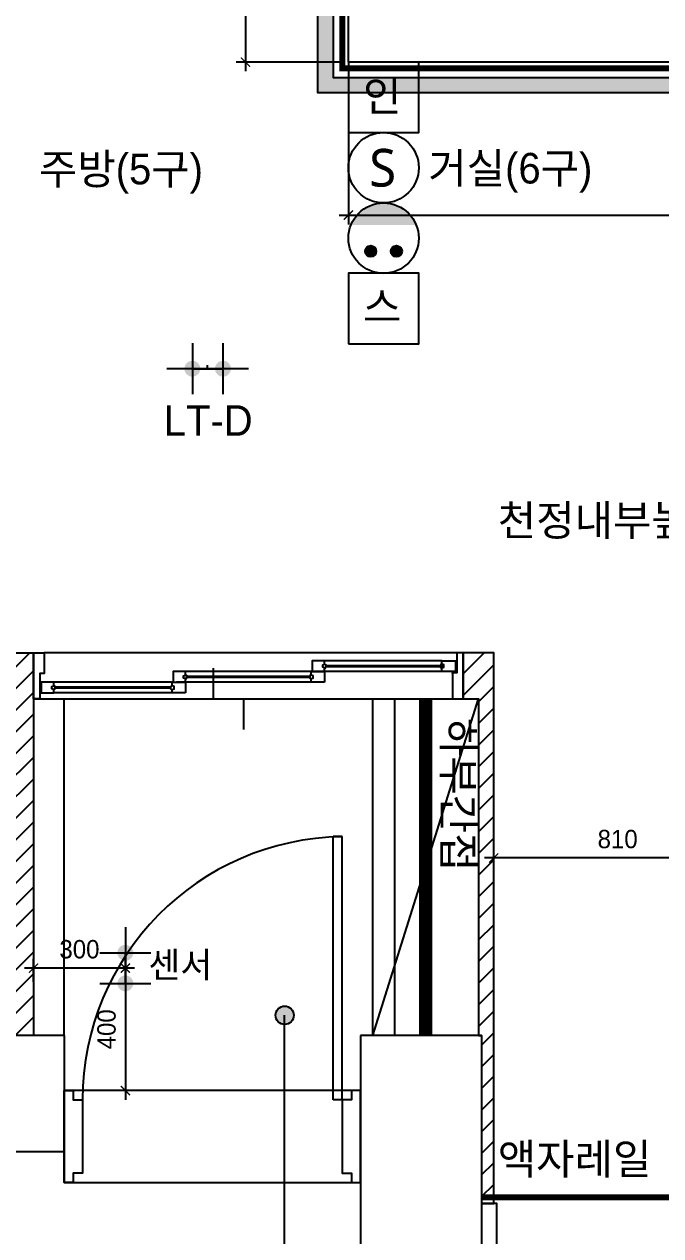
# Model space of a CAD drawing. Header units: inches. Extents: x -192760 to -100777, y -168280 to -114728.
# Drawn here: x -155933 to -153852, y -147843 to -143885 of the extents above; entities that cross this region are included whole.
import ezdxf
from ezdxf.enums import TextEntityAlignment as Align

# ---------------------------------------------------------------- set-up
doc = ezdxf.new("R2010")
doc.units = ezdxf.units.IN
doc.header["$LTSCALE"] = 50
doc.header["$MEASUREMENT"] = 0
doc.linetypes.add('DASHED2', pattern=[0.375, 0.25, -0.125])
doc.linetypes.add('HID', pattern=[2.5, 1.5, -1])
for name, color, linetype in [('0-ELC TEXT', 7, 'Continuous'), ('03-WAL NEW', 3, 'Continuous'), ('06-FUR', 6, 'Continuous'), ('06-LIGHT', 4, 'Continuous'), ('07-DIM', 5, 'Continuous'), ('3.기호.계단선', 30, 'Continuous'), ('_LIBR', 4, 'Continuous'), ('Layer 1', 7, 'Continuous'), ('RC-LIGHT', 7, 'Continuous'), ('도면층2', 2, 'Continuous'), ('도면층4', 4, 'Continuous'), ('도면층5', 5, 'Continuous'), ('도면층8', 8, 'Continuous'), ('설비', 7, 'Continuous')]:
    doc.layers.add(name, color=color, linetype=linetype)
doc.styles.add('HY 울릉도 L', font='')
doc.styles.get("Standard").update_dxf_attribs({"font": 'txt.shx', "bigfont": 'whgtxt.shx'})
doc.styles.add('코레일둥고', font='Korail_Round_Gothic_Medium.ttf')
doc.styles.get('HY 울릉도 L').set_extended_font_data('HY울릉도L')
doc.linetypes.add('ZIGZAG', pattern='A,0.0001,-0.2,[131,ltypeshp.shx,S=0.2,R=0,X=-0.2,Y=0],-0.4,[131,ltypeshp.shx,S=0.2,R=180,X=0.2,Y=0],-0.2', length=0.8001)
doc.dimstyles.new('30', dxfattribs={"dimscale": 30, "dimtxt": 2, "dimasz": 1, "dimexe": 1, "dimexo": 1, "dimgap": 1, "dimtad": 1, "dimdec": 0, "dimrnd": 0.05, "dimdsep": 46, "dimlunit": 6, "dimtxsty": 'HY 울릉도 L', "dimblk": 'ARCHTICK', "dimcen": 2.5, "dimdle": 1, "dimclrd": 133, "dimclre": 133, "dimclrt": 30, "dimadec": 0, "dimazin": 0, "dimtfac": 1, "dimtdec": 0, "dimtix": 1, "dimtmove": 2, "dimatfit": 3, "dimldrblk": 'ARCHTICK', "dimfxl": 0, "dimlwd": -1, "dimlwe": -1, "dimarcsym": 0})

# ---------------------------------------------------------------- blocks, each defined once
blk = doc.blocks.new('swich')
at = {"layer": '설비', "color": 140}
blk.add_circle((372828.6, -86554.1), 84, dxfattribs=at)
at = {"layer": '설비', "color": 140, "insert": (372858.7, -86509.1), "char_height": 90, "attachment_point": 3}
blk.add_mtext_dynamic_manual_height_columns('{\\fMalgun Gothic|b0|i0|c129|p50;S}', width=143.497, gutter_width=1, heights=[0], dxfattribs=at)
blk = doc.blocks.new('egoo')
at = {"layer": '설비'}
h = blk.add_hatch(color=140, dxfattribs=at)
edge = h.paths.add_edge_path()
edge.add_arc((1015645.3, 443433.7), 22.3, 0, 360)
h = blk.add_hatch(color=140, dxfattribs=at)
edge = h.paths.add_edge_path()
edge.add_arc((1015747.7, 443433.7), 22.3, 0, 360)
h = blk.add_hatch(color=140, dxfattribs=at)
edge = h.paths.add_edge_path()
edge.add_line((1015826.3, 443329.1), (1015566.6, 443329.1))
edge.add_ellipse((1015696.5, 443381.5), major_axis=(99, 99), ratio=1, start_angle=156.9578, end_angle=293.0422)
at = {"layer": '설비', "color": 140}
for centre, radius in [((1015696.5, 443381.5), 140), ((1015645.3, 443433.7), 22.3), ((1015747.7, 443433.7), 22.3)]:
    blk.add_circle(centre, radius, dxfattribs=at)
blk = doc.blocks.new('2DLSCL')
h = blk.add_hatch(color=256)
h.dxf.hatch_style = 1
edge = h.paths.add_edge_path()
edge.add_arc((36127.3, 44397.2), 26, 0, 360, ccw=False)
h = blk.add_hatch(color=256)
h.dxf.hatch_style = 1
edge = h.paths.add_edge_path()
edge.add_arc((36227.3, 44397.2), 26, 0, 360, ccw=False)
at = {"color": 1, "linetype": 'Continuous'}
for p, q in [((36127.3, 44480.5), (36127.3, 44313.9)), ((36227.3, 44480.5), (36227.3, 44313.9)), ((36210.6, 44397.2), (36044, 44397.2)), ((36310.6, 44397.2), (36144, 44397.2))]:
    blk.add_line(p, q, dxfattribs=at)
blk.add_lwpolyline([(36127.3, 44397.2), (36227.3, 44397.2), (36177.3, 44397.2), (36177.3, 44408.9)], dxfattribs=at)
blk = doc.blocks.new('flloo')
at = {"layer": 'Layer 1'}
for points in [[(-155315.7, -124853.3), (-155315.7, -124953.3), (-155215.7, -124953.3), (-155215.7, -125053.3)], [(-155802.2, -126053.3), (-155802.2, -124953.3), (-154722.2, -124953.3), (-154722.2, -126053.3)]]:
    blk.add_lwpolyline(points, dxfattribs=at)
at = {"layer": '도면층2'}
for p, q in [((-154873.2, -122873.3), (-154873.2, -122673.3)), ((-151378.2, -122873.3), (-154873.2, -122873.3)), ((-155802.2, -126053.3), (-158882.2, -126053.3)), ((-155802.2, -126053.3), (-155802.2, -126433.3)), ((-154833.2, -126053.3), (-154833.2, -129113.3)), ((-154438.2, -126053.3), (-154833.2, -126053.3)), ((-154438.2, -126053.3), (-154438.2, -126813.3)), ((-155802.2, -126283.3), (-155802.2, -126483.3)), ((-154833.2, -126283.3), (-154833.2, -126483.3)), ((-155802.2, -126433.3), (-156032.2, -126433.3))]:
    blk.add_line(p, q, dxfattribs=at)
at = {"layer": '도면층4'}
for p, q in [((-154893.2, -125403.3), (-154923.2, -125403.3)), ((-154923.2, -126263.3), (-154923.2, -125403.8)), ((-154893.2, -126263.3), (-154893.2, -125403.3)), ((-154833.2, -126233.3), (-155802.2, -126233.3)), ((-155802.2, -126233.3), (-155802.2, -126533.3)), ((-154893.2, -126263.3), (-154923.2, -126263.3)), ((-154833.2, -126533.3), (-154833.2, -126233.3)), ((-154833.2, -126233.3), (-154833.2, -126533.3)), ((-155802.2, -126533.3), (-154833.2, -126533.3))]:
    blk.add_line(p, q, dxfattribs=at)
for points in [[(-155802.2, -126233.3), (-155772.2, -126233.3), (-155772.2, -126263.3), (-155742.2, -126263.3), (-155742.2, -126503.3), (-155772.2, -126503.3), (-155772.2, -126533.3), (-155802.2, -126533.3), (-155802.2, -126233.3)], [(-154833.2, -126233.3), (-154863.2, -126233.3), (-154863.2, -126263.3), (-154893.2, -126263.3), (-154893.2, -126503.3), (-154863.2, -126503.3), (-154863.2, -126533.3), (-154833.2, -126533.3), (-154833.2, -126233.3)]]:
    blk.add_lwpolyline(points, dxfattribs=at)
at = {"layer": '도면층5'}
blk.add_arc((-154881.3, -126264.7), 860.9, 90.7939, 179.9066, dxfattribs=at)
blk = doc.blocks.new('asrffwtrw')
at = {"layer": '03-WAL NEW'}
h = blk.add_hatch(dxfattribs=at)
h.set_pattern_fill('_USER', color=256, scale=50, angle=45, pattern_type=0)
h.set_pattern_definition([(45, (-27582.82, 0), (-35.355339, 35.355339), [])])
h.paths.add_polyline_path([(-209285, -161649.6), (-209285, -162899.6), (-209385, -162899.6), (-209385, -161649.6)])
h.paths.add_polyline_path([(-207781, -163448.6), (-207781, -161649.6), (-207881, -161649.6), (-207881, -161799.6), (-207831, -161799.6), (-207831, -162899.6), (-207821, -162899.6), (-207821, -163448.6)])
for points in [[(-209285, -161649.6), (-209285, -162899.6), (-209385, -162899.6), (-209385, -161649.6), (-209285, -161649.6)], [(-207781, -163448.6), (-207781, -161649.6), (-207881, -161649.6), (-207881, -161799.6), (-207831, -161799.6), (-207831, -162899.6), (-207821, -162899.6), (-207821, -163448.6), (-207781, -163448.6)]]:
    blk.add_lwpolyline(points, dxfattribs=at)
at = {"layer": '06-FUR'}
blk.add_line((-208176, -162899.6), (-207831, -161799.6), dxfattribs=at)
blk.add_lwpolyline([(-208176, -161799.6), (-207831, -161799.6), (-207831, -162899.6), (-208176, -162899.6)], close=True, dxfattribs=at)
at = {"layer": '_LIBR', "color": 8, "linetype": 'Continuous'}
blk.add_lwpolyline([(-207791.6, -163623.7), (-207771.1, -163623.7), (-207771.1, -163448.6), (-207821, -163448.6), (-207821, -163659.6), (-207791.6, -163659.6)], close=True, dxfattribs=at)
at = {"layer": '도면층8'}
for p, q in [((-207901.4, -161649.6), (-209249.9, -161649.6)), ((-207950.6, -161675.4), (-208333.6, -161675.4)), ((-208333.6, -161710.5), (-208818.2, -161710.5)), ((-207950.6, -161710.5), (-208333.6, -161710.5)), ((-207916.1, -161717.6), (-207916.1, -161715.2)), ((-208832.4, -161745.5), (-209219, -161745.5)), ((-208378, -161745.5), (-208818.2, -161745.5)), ((-209285, -161799.6), (-207881, -161799.6)), ((-208832.4, -161780.6), (-209219, -161780.6))]:
    blk.add_line(p, q, dxfattribs=at)
for points in [[(-209285, -161649.6), (-209285, -161649.6), (-209249.9, -161649.6), (-209249.9, -161717.6), (-209264.6, -161717.6), (-209264.6, -161799.6), (-209285, -161799.6), (-209285, -161649.6)], [(-207881, -161794.6), (-207881, -161649.6), (-207901.4, -161649.6), (-207901.4, -161715.2), (-207916.1, -161715.2), (-207916.1, -161799.6), (-207881, -161799.6), (-207881, -161794.6)], [(-208333.6, -161686.2), (-208330.4, -161687.8), (-208329.8, -161688.9), (-208329.1, -161690.6)], [(-208333.6, -161699.7), (-208330.4, -161698.1), (-208329.8, -161696.9), (-208329.1, -161695.3)], [(-208329.1, -161690.6), (-207946.5, -161690.6), (-207946.5, -161695.3), (-208329.1, -161695.3), (-208329.1, -161690.6), (-208329.1, -161695.3)], [(-207950.6, -161686.2), (-207953.8, -161687.8), (-207954.4, -161688.9), (-207955, -161690.6)], [(-207950.6, -161699.7), (-207953.8, -161698.1), (-207954.4, -161696.9), (-207955, -161695.3)], [(-208788, -161721.2), (-208784.8, -161722.9), (-208784.2, -161724), (-208783.5, -161725.7)], [(-208788, -161734.8), (-208784.8, -161733.2), (-208784.2, -161732), (-208783.5, -161730.4)], [(-208783.5, -161725.7), (-208382.5, -161725.7), (-208382.5, -161730.4), (-208783.5, -161730.4), (-208783.5, -161725.7), (-208783.5, -161730.4)], [(-208378, -161721.2), (-208381.2, -161722.9), (-208381.9, -161724), (-208382.5, -161725.7)], [(-208378, -161734.8), (-208381.2, -161733.2), (-208381.9, -161732), (-208382.5, -161730.4)], [(-209219, -161756.3), (-209215.8, -161757.9), (-209215.2, -161759.1), (-209214.5, -161760.7)], [(-209219, -161769.9), (-209215.8, -161768.2), (-209215.2, -161767.1), (-209214.5, -161765.4)], [(-209214.5, -161760.7), (-208836.9, -161760.7), (-208836.9, -161765.4), (-209214.5, -161765.4), (-209214.5, -161760.7), (-209214.5, -161765.4)], [(-208832.4, -161756.3), (-208835.6, -161757.9), (-208836.3, -161759.1), (-208836.9, -161760.7)], [(-208832.4, -161769.9), (-208835.6, -161768.2), (-208836.3, -161767.1), (-208836.9, -161765.4)]]:
    blk.add_lwpolyline(points, dxfattribs=at)
for points in [[(-208333.6, -161687.1), (-208333.6, -161675.4), (-208374.5, -161675.4), (-208374.5, -161710.5), (-208333.6, -161710.5), (-208333.6, -161698.8), (-208340.1, -161696.7), (-208340.1, -161689.2)], [(-207906.1, -161710.5), (-207950.6, -161710.5), (-207950.6, -161698.8), (-207944.1, -161696.7), (-207944.1, -161689.2), (-207950.6, -161687.1), (-207950.6, -161675.4), (-207906.1, -161675.4)], [(-208788, -161722.2), (-208788, -161710.5), (-208828.9, -161710.5), (-208828.9, -161745.5), (-208788, -161745.5), (-208788, -161733.9), (-208794.5, -161731.8), (-208794.5, -161724.2)], [(-208333.6, -161745.5), (-208378, -161745.5), (-208378, -161733.9), (-208371.5, -161731.8), (-208371.5, -161724.2), (-208378, -161722.2), (-208378, -161710.5), (-208333.6, -161710.5)], [(-209219, -161757.2), (-209219, -161745.5), (-209259.9, -161745.5), (-209259.9, -161780.6), (-209219, -161780.6), (-209219, -161768.9), (-209225.5, -161766.9), (-209225.5, -161759.3)], [(-208788, -161780.6), (-208832.4, -161780.6), (-208832.4, -161768.9), (-208825.9, -161766.9), (-208825.9, -161759.3), (-208832.4, -161757.2), (-208832.4, -161745.5), (-208788, -161745.5)]]:
    blk.add_lwpolyline(points, close=True, dxfattribs=at)
at = {"layer": '도면층2'}
blk.add_blockref('flloo', (-53382.8, -36846.4), dxfattribs=at)
blk = doc.blocks.new('_ArchTick')
at = {"color": 0, "linetype": 'ByBlock', "const_width": 0.15}
blk.add_lwpolyline([(-0.5, -0.5), (0.5, 0.5)], dxfattribs=at)
blk = doc.blocks.new('*D281')
at = {"layer": 'Defpoints', "color": 0}
for p in [(-154398.2, -146608.4), (-154398.2, -146608.4), (-153588.2, -146608.4)]:
    blk.add_point(p, dxfattribs=at)
at = {"layer": 'RC-LIGHT', "color": 133}
blk.add_line((-153558.2, -146608.4), (-154428.2, -146608.4), dxfattribs=at)
at = {"layer": 'RC-LIGHT', "color": 133, "xscale": 30, "yscale": 30, "zscale": 30, "rotation": 180}
blk.add_blockref('_ArchTick', (-154398.2, -146608.4), dxfattribs=at)
at = {"layer": 'RC-LIGHT', "color": 133, "xscale": 30, "yscale": 30, "zscale": 30}
blk.add_blockref('_ArchTick', (-153588.2, -146608.4), dxfattribs=at)
at = {"layer": 'RC-LIGHT', "color": 30, "insert": (-153993.2, -146547.1), "char_height": 60, "attachment_point": 5, "style": 'HY 울릉도 L'}
blk.add_mtext('810', dxfattribs=at)
blk = doc.blocks.new('*D284')
at = {"layer": 'Defpoints', "color": 0}
for p in [(-155602.2, -146968.4), (-155602.2, -147368.4), (-155602.2, -147368.4)]:
    blk.add_point(p, dxfattribs=at)
at = {"layer": 'RC-LIGHT', "color": 133}
for p, q in [((-155632.2, -146968.4), (-155632.2, -146968.4)), ((-155602.2, -146938.4), (-155602.2, -147398.4)), ((-155632.2, -147368.4), (-155632.2, -147368.4))]:
    blk.add_line(p, q, dxfattribs=at)
at = {"layer": 'RC-LIGHT', "color": 133, "xscale": 30, "yscale": 30, "zscale": 30}
for p, rotation in [((-155602.2, -146968.4), 90), ((-155602.2, -147368.4), 270)]:
    blk.add_blockref('_ArchTick', p, dxfattribs=dict(at, rotation=rotation))
at = {"layer": 'RC-LIGHT', "color": 30, "insert": (-155663.5, -147168.4), "char_height": 60, "attachment_point": 5, "rotation": 90, "style": 'HY 울릉도 L'}
blk.add_mtext('400', dxfattribs=at)
blk = doc.blocks.new('*D285')
at = {"layer": 'Defpoints', "color": 0}
for p in [(-155902.2, -146968.4), (-155602.2, -146968.4), (-155902.2, -147043.4)]:
    blk.add_point(p, dxfattribs=at)
at = {"layer": 'RC-LIGHT', "color": 133}
for p, q in [((-155572.2, -146968.4), (-155932.2, -146968.4)), ((-155902.2, -147013.4), (-155902.2, -146938.4))]:
    blk.add_line(p, q, dxfattribs=at)
at = {"layer": 'RC-LIGHT', "color": 133, "xscale": 30, "yscale": 30, "zscale": 30, "rotation": 180}
blk.add_blockref('_ArchTick', (-155902.2, -146968.4), dxfattribs=at)
at = {"layer": 'RC-LIGHT', "color": 133, "xscale": 30, "yscale": 30, "zscale": 30}
blk.add_blockref('_ArchTick', (-155602.2, -146968.4), dxfattribs=at)
at = {"layer": 'RC-LIGHT', "color": 30, "insert": (-155752.2, -146907.1), "char_height": 60, "attachment_point": 5, "style": 'HY 울릉도 L'}
blk.add_mtext('300', dxfattribs=at)
blk = doc.blocks.new('*D386')
at = {"layer": '07-DIM', "color": 133}
for p, q in [((-154873.2, -144038.4), (-154873.2, -144538.4)), ((-151378.2, -144058.4), (-151378.2, -144538.4)), ((-154903.2, -144508.4), (-151348.2, -144508.4))]:
    blk.add_line(p, q, dxfattribs=at)
at = {"layer": 'Defpoints', "color": 0}
for p in [(-154873.2, -144008.4), (-151378.2, -144028.4), (-151378.2, -144508.4)]:
    blk.add_point(p, dxfattribs=at)
at = {"layer": '07-DIM', "color": 133, "xscale": 30, "yscale": 30, "zscale": 30, "rotation": 180}
blk.add_blockref('_ArchTick', (-154873.2, -144508.4), dxfattribs=at)
at = {"layer": '07-DIM', "color": 133, "xscale": 30, "yscale": 30, "zscale": 30}
blk.add_blockref('_ArchTick', (-151378.2, -144508.4), dxfattribs=at)
at = {"layer": '07-DIM', "color": 30, "insert": (-153125.7, -144442.4), "char_height": 60, "attachment_point": 5, "style": 'HY 울릉도 L'}
blk.add_mtext('3,495', dxfattribs=at)
blk = doc.blocks.new('*D387')
at = {"layer": '07-DIM', "color": 133}
for p, q in [((-155209.6, -142533.4), (-155209.6, -144038.4)), ((-154903.2, -142563.4), (-155239.6, -142563.4)), ((-154903.2, -144008.4), (-155239.6, -144008.4))]:
    blk.add_line(p, q, dxfattribs=at)
at = {"layer": 'Defpoints', "color": 0}
for p in [(-154873.2, -142563.4), (-155209.6, -144008.4), (-154873.2, -144008.4)]:
    blk.add_point(p, dxfattribs=at)
at = {"layer": '07-DIM', "color": 133, "xscale": 30, "yscale": 30, "zscale": 30}
for p, rotation in [((-155209.6, -142563.4), 90), ((-155209.6, -144008.4), 270)]:
    blk.add_blockref('_ArchTick', p, dxfattribs=dict(at, rotation=rotation))
at = {"layer": '07-DIM', "color": 30, "insert": (-155274.9, -143285.9), "char_height": 60, "attachment_point": 5, "rotation": 90, "style": 'HY 울릉도 L'}
blk.add_mtext('1,445', dxfattribs=at)

msp = doc.modelspace()

# ---------------------------------------------------------------- hatches: boundary and pattern name
at = {"layer": '0-ELC TEXT'}
h = msp.add_hatch(color=256, dxfattribs=at)
h.dxf.hatch_style = 1
edge = h.paths.add_edge_path()
edge.add_arc((-155081.5, -147122.6), 30, 180, 540)
at = {"layer": '설비', "linetype": 'DASHED2'}
h = msp.add_hatch(dxfattribs=at)
h.set_pattern_fill('DOTS', color=10, scale=200)
h.set_pattern_definition([(0, (25800, 34131.19), (6.25, 12.5), [0, -12.5])])
h.paths.add_polyline_path([(-151378.2, -144058.4), (-151378.2, -144108.4), (-154973.2, -144108.4), (-154973.2, -142563.4), (-154923.2, -142563.4), (-154923.2, -144058.4)])

# ---------------------------------------------------------------- linework, layer by layer
at = {"layer": '0-ELC TEXT'}
msp.add_line((-155081.5, -151008.9), (-155081.5, -147122.6), dxfattribs=at)
msp.add_circle((-155081.5, -147122.6), 30, dxfattribs=at)
at = {"layer": '06-LIGHT', "color": 10, "linetype": 'HID', "const_width": 43.2}
msp.add_lwpolyline([(-154620.7, -146088.4), (-154620.7, -147188.4)], dxfattribs=at)
at = {"layer": '3.기호.계단선', "linetype": 'ZIGZAG', "const_width": 20}
for points in [[(-151378.2, -144028.4), (-154893.2, -144028.4), (-154893.2, -142563.4)], [(-151378.2, -147717.4), (-154438.2, -147717.4)]]:
    msp.add_lwpolyline(points, dxfattribs=at)
at = {"layer": 'RC-LIGHT'}
msp.add_lwpolyline([(-151378.2, -144058.4), (-151378.2, -144108.4), (-154973.2, -144108.4), (-154973.2, -142563.4), (-154923.2, -142563.4), (-154923.2, -144058.4), (-151378.2, -144058.4)], dxfattribs=at)
at = {"layer": 'RC-LIGHT', "color": 140}
for points in [[(-154873.2, -144238.4), (-154643.2, -144238.4), (-154643.2, -144008.4), (-154873.2, -144008.4)], [(-154873.2, -144928.4), (-154643.2, -144928.4), (-154643.2, -144698.4), (-154873.2, -144698.4)]]:
    msp.add_lwpolyline(points, close=True, dxfattribs=at)

# ---------------------------------------------------------------- block references
at = {"layer": '06-LIGHT'}
msp.add_blockref('2DLSCL', (-191510.5, -189407.3), dxfattribs=at)
at = {"layer": '06-LIGHT', "rotation": 90}
msp.add_blockref('2DLSCL', (-111205, -183145.7), dxfattribs=at)
at = {"layer": 'RC-LIGHT'}
msp.add_blockref('asrffwtrw', (53382.8, 15711.2), dxfattribs=at)
at = {"layer": 'RC-LIGHT', "color": 140, "xscale": 0.8214285869294656, "yscale": 0.8214285869294656, "zscale": 0.8214285869294656, "rotation": 180}
msp.add_blockref('egoo', (679563.9, 219622.8), dxfattribs=at)
at = {"layer": '설비', "color": 140, "xscale": 1.369047619047649, "yscale": 1.369047619047649, "zscale": 1.369047619047649}
msp.add_blockref('swich', (-665178.4, -25856.8), dxfattribs=at)

# ---------------------------------------------------------------- texts
at = {"layer": '3.기호.계단선', "style": '코레일둥고'}
msp.add_text('LT-D', height=100, dxfattribs=at).set_placement((-155476.8, -145129.2), align=Align.TOP_LEFT)
at = {"layer": '3.기호.계단선', "linetype": 'ZIGZAG', "style": '코레일둥고'}
for s, p in [('천정내부높이 : H80', (-154384.9, -145455.6)), ('액자레일', (-154384.9, -147542.1))]:
    msp.add_text(s, height=100, dxfattribs=at).set_placement(p, align=Align.TOP_LEFT)
at = {"layer": '3.기호.계단선', "style": '코레일둥고'}
msp.add_text('하부간접', height=100, rotation=270, dxfattribs=at).set_placement((-154463.9, -146150.9), align=Align.TOP_LEFT)
at = {"layer": 'RC-LIGHT', "color": 140, "style": '코레일둥고'}
for s, p in [('인', (-154825.5, -144068.5)), ('거실(6구)', (-154612.1, -144305)), ('스', (-154825.5, -144758.5))]:
    msp.add_text(s, height=100, dxfattribs=at).set_placement(p, align=Align.TOP_LEFT)
at = {"layer": 'RC-LIGHT', "color": 10, "style": '코레일둥고'}
msp.add_text('주방(5구)', height=100, dxfattribs=at).set_placement((-155884.7, -144307.6), align=Align.TOP_LEFT)
at = {"layer": '설비', "color": 30, "style": '코레일둥고'}
msp.add_text('센서', height=83.33, dxfattribs=at).set_placement((-155527.2, -146916.1), align=Align.TOP_LEFT)

# ---------------------------------------------------------------- dimensions: what is measured, and where the dimension line sits
at = {"layer": '07-DIM'}
dim = msp.add_linear_dim(base=(-155209.6, -144008.4), p1=(-154873.2, -142563.4), p2=(-154873.2, -144008.4), angle=90, dimstyle='30', override={"dimfxl": 1.25, "dimarcsym": 2}, dxfattribs=at)
dim.commit()
dim.dimension.update_dxf_attribs({"geometry": '*D387', "text_midpoint": (-155274.9, -143285.9)})
dim = msp.add_linear_dim(base=(-151378.2, -144508.4), p1=(-154873.2, -144008.4), p2=(-151378.2, -144028.4), dimstyle='30', override={"dimfxl": 1.25, "dimarcsym": 2}, dxfattribs=at)
dim.commit()
dim.dimension.update_dxf_attribs({"geometry": '*D386', "text_midpoint": (-153125.7, -144442.4)})
at = {"layer": 'RC-LIGHT'}
for base, p1, p2, picture, middle in [((-154398.2, -146608.4), (-153588.2, -146608.4), (-154398.2, -146608.4), '*D281', (-153993.2, -146547.1)), ((-155902.2, -146968.4), (-155602.2, -146968.4), (-155902.2, -147043.4), '*D285', (-155752.2, -146907.1))]:
    dim = msp.add_linear_dim(base=base, p1=p1, p2=p2, dimstyle='30', override={"dimfxl": 1.25, "dimarcsym": 2}, dxfattribs=at)
    dim.commit()
    dim.dimension.update_dxf_attribs({"geometry": picture, "text_midpoint": middle})
dim = msp.add_linear_dim(base=(-155602.2, -147368.4), p1=(-155602.2, -146968.4), p2=(-155602.2, -147368.4), angle=90, dimstyle='30', override={"dimfxl": 1.25, "dimarcsym": 2}, dxfattribs=at)
dim.commit()
dim.dimension.update_dxf_attribs({"geometry": '*D284', "text_midpoint": (-155663.5, -147168.4)})

doc.saveas('drawing.dxf')
